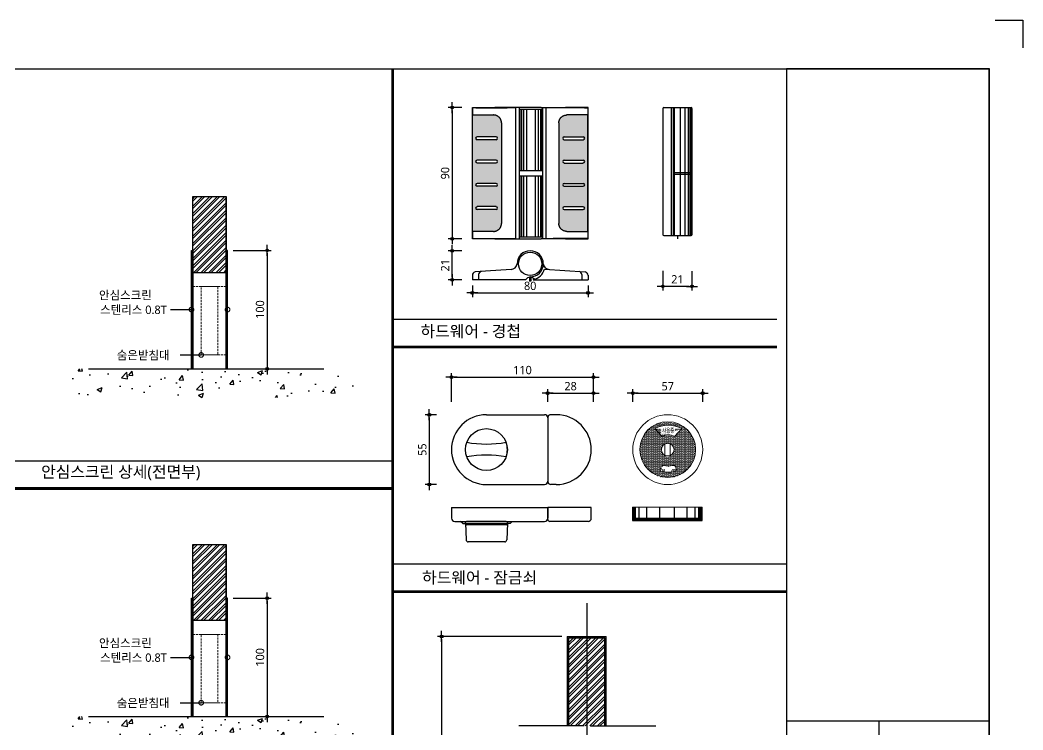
# Model space of a CAD drawing. Extents: x -255 to 8105, y -176 to 5714.
# Drawn here: x 4489 to 8105, y 3153 to 5714 of the extents above; entities that cross this region are included whole.
import ezdxf
from ezdxf.enums import TextEntityAlignment as Align

# ---------------------------------------------------------------- set-up
doc = ezdxf.new("R2010")
doc.units = 0
doc.header["$LTSCALE"] = 30
doc.linetypes.add('CEN', pattern=[62, 60, -1, 0, -1])
doc.linetypes.add('HIDDEN', pattern=[0.375, 0.25, -0.125])
doc.layers.get('0').update_dxf_attribs({"linetype": 'CONTINUOUS'})
doc.layers.get('DEFPOINTS').update_dxf_attribs({"linetype": 'CONTINUOUS'})
for name, color, linetype in [('02---제품선', 4, 'CONTINUOUS'), ('C', 2, 'CONTINUOUS'), ('curior-0Line', 252, 'CONTINUOUS'), ('DIM', 7, 'CONTINUOUS'), ('HAT', 8, 'CONTINUOUS'), ('HID', 9, 'HIDDEN'), ('TIT', 3, 'CONTINUOUS'), ('문자', 3, 'CONTINUOUS'), ('부자재', 4, 'CONTINUOUS'), ('잠금쇠(회전형)', 4, 'CONTINUOUS'), ('중심선', 1, 'CEN'), ('치수', 1, 'CONTINUOUS'), ('판넬', 2, 'CONTINUOUS'), ('해치', 8, 'CONTINUOUS')]:
    doc.layers.add(name, color=color, linetype=linetype)
doc.styles.add('HDW', font='gulim.ttc')
doc.styles.add('돋움', font='malgun.ttf')
doc.dimstyles.new('10', dxfattribs={"dimscale": 10, "dimtxt": 3, "dimasz": 1, "dimexe": 1.5, "dimexo": 2, "dimgap": 1, "dimtad": 1, "dimdec": 0, "dimlunit": 6, "dimtxsty": '돋움', "dimblk": 'DIMDOT', "dimcen": -1, "dimdle": 1.5, "dimclrt": 3, "dimazin": 3, "dimtfac": 1, "dimtdec": 0, "dimtix": 1, "dimtmove": 2, "dimatfit": 3, "dimldrblk": 'DIMDOT', "dimarcsym": 0})

# ---------------------------------------------------------------- blocks, each defined once
blk = doc.blocks.new('DIMDOT')
at = {"linetype": 'Continuous'}
blk.add_line((-2, 0), (2, 0), dxfattribs=at)
for radius in [0.5, 0.25]:
    blk.add_circle((0, 0), radius, dxfattribs=at)
blk = doc.blocks.new('*D569')
at = {"layer": 'DEFPOINTS', "color": 0}
for p in [(14190.8, 4664.3), (13678.8, 4555.7), (14190.8, 4555.7)]:
    blk.add_point(p, dxfattribs=at)
at = {"layer": 'DIM', "color": 0, "lineweight": -2, "ltscale": 10}
for p, q in [((13678.8, 4575.7), (13678.8, 4679.3)), ((14190.8, 4575.7), (14190.8, 4679.3)), ((13688.8, 4664.3), (14180.8, 4664.3))]:
    blk.add_line(p, q, dxfattribs=at)
at = {"layer": 'DIM', "color": 0, "lineweight": -2, "xscale": 10, "yscale": 10, "zscale": 10, "rotation": 180}
blk.add_blockref('DIMDOT', (13678.8, 4664.3), dxfattribs=at)
at = {"layer": 'DIM', "color": 0, "lineweight": -2, "xscale": 10, "yscale": 10, "zscale": 10}
blk.add_blockref('DIMDOT', (14190.8, 4664.3), dxfattribs=at)
at = {"layer": 'DIM', "color": 3, "insert": (13934.8, 4689.9), "char_height": 30, "attachment_point": 5, "style": '돋움'}
blk.add_mtext('110', dxfattribs=at)
blk = doc.blocks.new('*D570')
at = {"layer": 'DEFPOINTS', "color": 0}
for p in [(14190.8, 4606.3), (14025.8, 4555.7), (14190.8, 4555.7)]:
    blk.add_point(p, dxfattribs=at)
at = {"layer": 'DIM', "color": 0, "lineweight": -2, "ltscale": 10}
for p, q in [((14025.8, 4575.7), (14025.8, 4621.3)), ((14035.8, 4606.3), (14180.8, 4606.3)), ((14190.8, 4575.7), (14190.8, 4621.3))]:
    blk.add_line(p, q, dxfattribs=at)
at = {"layer": 'DIM', "color": 0, "lineweight": -2, "xscale": 10, "yscale": 10, "zscale": 10, "rotation": 180}
blk.add_blockref('DIMDOT', (14025.8, 4606.3), dxfattribs=at)
at = {"layer": 'DIM', "color": 0, "lineweight": -2, "xscale": 10, "yscale": 10, "zscale": 10}
blk.add_blockref('DIMDOT', (14190.8, 4606.3), dxfattribs=at)
at = {"layer": 'DIM', "color": 3, "insert": (14108.3, 4631.8), "char_height": 30, "attachment_point": 5, "style": '돋움'}
blk.add_mtext('28', dxfattribs=at)
blk = doc.blocks.new('*D571')
at = {"layer": 'DEFPOINTS', "color": 0}
for p in [(14584.5, 4606.3), (14332.5, 4555.7), (14584.5, 4555.7)]:
    blk.add_point(p, dxfattribs=at)
at = {"layer": 'DIM', "color": 0, "lineweight": -2, "ltscale": 10}
for p, q in [((14332.5, 4575.7), (14332.5, 4621.3)), ((14342.5, 4606.3), (14574.5, 4606.3)), ((14584.5, 4575.7), (14584.5, 4621.3))]:
    blk.add_line(p, q, dxfattribs=at)
at = {"layer": 'DIM', "color": 0, "lineweight": -2, "xscale": 10, "yscale": 10, "zscale": 10, "rotation": 180}
blk.add_blockref('DIMDOT', (14332.5, 4606.3), dxfattribs=at)
at = {"layer": 'DIM', "color": 0, "lineweight": -2, "xscale": 10, "yscale": 10, "zscale": 10}
blk.add_blockref('DIMDOT', (14584.5, 4606.3), dxfattribs=at)
at = {"layer": 'DIM', "color": 3, "insert": (14458.5, 4631.6), "char_height": 30, "attachment_point": 5, "style": '돋움'}
blk.add_mtext('57', dxfattribs=at)
blk = doc.blocks.new('*D572')
at = {"layer": 'DEFPOINTS', "color": 0}
for p in [(13736.5, 5637), (13681.4, 5163.9), (13736.5, 5163.9)]:
    blk.add_point(p, dxfattribs=at)
at = {"layer": 'DIM', "color": 0, "lineweight": -2, "ltscale": 10}
for p, q in [((13716.5, 5637), (13666.4, 5637)), ((13681.4, 5627), (13681.4, 5173.9)), ((13716.5, 5163.9), (13666.4, 5163.9))]:
    blk.add_line(p, q, dxfattribs=at)
at = {"layer": 'DIM', "color": 0, "lineweight": -2, "xscale": 10, "yscale": 10, "zscale": 10}
for p, rotation in [((13681.4, 5637), 90), ((13681.4, 5163.9), 270)]:
    blk.add_blockref('DIMDOT', p, dxfattribs=dict(at, rotation=rotation))
at = {"layer": 'DIM', "color": 3, "insert": (13655.9, 5400.5), "char_height": 30, "attachment_point": 5, "rotation": 90, "style": '돋움'}
blk.add_mtext('90', dxfattribs=at)
blk = doc.blocks.new('*D573')
at = {"layer": 'DEFPOINTS', "color": 0}
for p in [(13754.1, 5015.7), (14171.1, 5015.7), (14171.1, 4968.3)]:
    blk.add_point(p, dxfattribs=at)
at = {"layer": 'DIM', "color": 0, "lineweight": -2, "ltscale": 10}
for p, q in [((13754.1, 4995.7), (13754.1, 4953.3)), ((14171.1, 4995.7), (14171.1, 4953.3)), ((13764.1, 4968.3), (14161.1, 4968.3))]:
    blk.add_line(p, q, dxfattribs=at)
at = {"layer": 'DIM', "color": 0, "lineweight": -2, "xscale": 10, "yscale": 10, "zscale": 10, "rotation": 180}
blk.add_blockref('DIMDOT', (13754.1, 4968.3), dxfattribs=at)
at = {"layer": 'DIM', "color": 0, "lineweight": -2, "xscale": 10, "yscale": 10, "zscale": 10}
blk.add_blockref('DIMDOT', (14171.1, 4968.3), dxfattribs=at)
at = {"layer": 'DIM', "color": 3, "insert": (13962.6, 4993.8), "char_height": 30, "attachment_point": 5, "style": '돋움'}
blk.add_mtext('80', dxfattribs=at)
blk = doc.blocks.new('*D574')
at = {"layer": 'DEFPOINTS', "color": 0}
for p in [(13681.4, 5120.7), (13736.5, 5120.7), (13735.8, 5015.7)]:
    blk.add_point(p, dxfattribs=at)
at = {"layer": 'DIM', "color": 0, "lineweight": -2, "ltscale": 10}
for p, q in [((13716.5, 5120.7), (13666.4, 5120.7)), ((13681.4, 5025.7), (13681.4, 5110.7)), ((13715.8, 5015.7), (13666.4, 5015.7))]:
    blk.add_line(p, q, dxfattribs=at)
at = {"layer": 'DIM', "color": 0, "lineweight": -2, "xscale": 10, "yscale": 10, "zscale": 10}
for p, rotation in [((13681.4, 5120.7), 90), ((13681.4, 5015.7), 270)]:
    blk.add_blockref('DIMDOT', p, dxfattribs=dict(at, rotation=rotation))
at = {"layer": 'DIM', "color": 3, "insert": (13656.1, 5068.2), "char_height": 30, "attachment_point": 5, "rotation": 90, "style": '돋움'}
blk.add_mtext('21', dxfattribs=at)
blk = doc.blocks.new('*D575')
at = {"layer": 'DEFPOINTS', "color": 0}
for p in [(14440.9, 5067.9), (14545.9, 5067.1), (14440.9, 4992.2)]:
    blk.add_point(p, dxfattribs=at)
at = {"layer": 'DIM', "color": 0, "lineweight": -2, "ltscale": 10}
for p, q in [((14440.9, 5047.9), (14440.9, 4977.2)), ((14545.9, 5047.1), (14545.9, 4977.2)), ((14535.9, 4992.2), (14450.9, 4992.2))]:
    blk.add_line(p, q, dxfattribs=at)
at = {"layer": 'DIM', "color": 0, "lineweight": -2, "xscale": 10, "yscale": 10, "zscale": 10, "rotation": 180}
blk.add_blockref('DIMDOT', (14440.9, 4992.2), dxfattribs=at)
at = {"layer": 'DIM', "color": 0, "lineweight": -2, "xscale": 10, "yscale": 10, "zscale": 10}
blk.add_blockref('DIMDOT', (14545.9, 4992.2), dxfattribs=at)
at = {"layer": 'DIM', "color": 3, "insert": (14493.4, 5017.5), "char_height": 30, "attachment_point": 5, "style": '돋움'}
blk.add_mtext('21', dxfattribs=at)
blk = doc.blocks.new('*D576')
at = {"layer": 'DEFPOINTS', "color": 0}
for p in [(13644.5, 4529.1), (13598.8, 4277.1), (13644.5, 4277.1)]:
    blk.add_point(p, dxfattribs=at)
at = {"layer": 'DIM', "color": 0, "lineweight": -2, "ltscale": 10}
for p, q in [((13624.5, 4529.1), (13583.8, 4529.1)), ((13598.8, 4519.1), (13598.8, 4287.1)), ((13624.5, 4277.1), (13583.8, 4277.1))]:
    blk.add_line(p, q, dxfattribs=at)
at = {"layer": 'DIM', "color": 0, "lineweight": -2, "xscale": 10, "yscale": 10, "zscale": 10}
for p, rotation in [((13598.8, 4529.1), 90), ((13598.8, 4277.1), 270)]:
    blk.add_blockref('DIMDOT', p, dxfattribs=dict(at, rotation=rotation))
at = {"layer": 'DIM', "color": 3, "insert": (13573.6, 4403.1), "char_height": 30, "attachment_point": 5, "rotation": 90, "style": '돋움'}
blk.add_mtext('55', dxfattribs=at)
blk = doc.blocks.new('*D577')
at = {"layer": 'DEFPOINTS', "color": 0}
for p in [(14096.3, 3729.1), (13643.4, 1390.1), (14096.3, 1390.1)]:
    blk.add_point(p, dxfattribs=at)
at = {"layer": 'DIM', "color": 0, "lineweight": -2, "ltscale": 10}
for p, q in [((14076.3, 3729.1), (13628.4, 3729.1)), ((13643.4, 3719.1), (13643.4, 1400.1)), ((14076.3, 1390.1), (13628.4, 1390.1))]:
    blk.add_line(p, q, dxfattribs=at)
at = {"layer": 'DIM', "color": 0, "lineweight": -2, "xscale": 10, "yscale": 10, "zscale": 10}
for p, rotation in [((13643.4, 3729.1), 90), ((13643.4, 1390.1), 270)]:
    blk.add_blockref('DIMDOT', p, dxfattribs=dict(at, rotation=rotation))
at = {"layer": 'DIM', "color": 3, "insert": (13618.2, 2559.6), "char_height": 30, "attachment_point": 5, "rotation": 90, "style": '돋움'}
blk.add_mtext('VAR.', dxfattribs=at)
blk = doc.blocks.new('A$C13EB2441')
for p, q in [((0.84, 7.37), (0.84, 14.11)), ((0.84, 6.74), (0.84, 0))]:
    blk.add_line(p, q)
blk = doc.blocks.new('*D579')
at = {"layer": 'DEFPOINTS', "color": 0}
for p in [(12871.3, 3867.2), (12871.3, 3439.7), (13014.2, 3439.7)]:
    blk.add_point(p, dxfattribs=at)
at = {"layer": 'DIM', "color": 0, "lineweight": -2, "ltscale": 10}
for p, q in [((12891.3, 3867.2), (13029.2, 3867.2)), ((13014.2, 3857.2), (13014.2, 3449.7)), ((12891.3, 3439.7), (13029.2, 3439.7))]:
    blk.add_line(p, q, dxfattribs=at)
at = {"layer": 'DIM', "color": 0, "lineweight": -2, "xscale": 10, "yscale": 10, "zscale": 10}
for p, rotation in [((13014.2, 3867.2), 90), ((13014.2, 3439.7), 270)]:
    blk.add_blockref('DIMDOT', p, dxfattribs=dict(at, rotation=rotation))
at = {"layer": 'DIM', "color": 3, "insert": (12988.6, 3653.5), "char_height": 30, "attachment_point": 5, "rotation": 90, "style": '돋움'}
blk.add_mtext('100', dxfattribs=at)
blk = doc.blocks.new('_DOTSMALL')
at = {"color": 0, "linetype": 'ByBlock', "const_width": 0.5}
blk.add_lwpolyline([(-0.0625, 0, 1), (0.0625, 0, 1)], format="xyb", close=True, dxfattribs=at)
blk = doc.blocks.new('A$C63EC304E')
at = {"layer": '치수', "color": 1, "xscale": 2.5, "yscale": 2.5, "zscale": 2.5, "rotation": 234.3098741996962}
blk.add_blockref('_DOTSMALL', (0.31, 0.31), dxfattribs=at)
blk = doc.blocks.new('A$C2BC9653E')
at = {"layer": '치수', "xscale": 0.3333333333333333, "yscale": 0.3333333333333333, "zscale": 0.3333333333333333}
blk.add_blockref('A$C63EC304E', (0, 0), dxfattribs=at)
blk = doc.blocks.new('A$C7FC71301')
at = {"layer": '치수', "rotation": 180}
blk.add_blockref('A$C2BC9653E', (0.208, 0.208), dxfattribs=at)
blk = doc.blocks.new('A$C4A20372B')
at = {"layer": '치수'}
blk.add_blockref('A$C7FC71301', (0, 0), dxfattribs=at)
blk = doc.blocks.new('A$C566469F5')
at = {"layer": '치수'}
blk.add_blockref('A$C4A20372B', (0, 0), dxfattribs=at)
blk = doc.blocks.new('A$C7E317CD4')
at = {"layer": '해치', "xscale": 2, "yscale": 2, "zscale": 2}
blk.add_blockref('A$C566469F5', (0, 0), dxfattribs=at)
blk = doc.blocks.new('A$C601D7F27')
at = {"layer": '치수'}
blk.add_blockref('A$C7E317CD4', (0, 0), dxfattribs=at)
blk = doc.blocks.new('A$C38802C08')
at = {"layer": '치수'}
blk.add_blockref('A$C601D7F27', (0, 0), dxfattribs=at)
blk = doc.blocks.new('*D580')
at = {"layer": 'DEFPOINTS', "color": 0}
for p in [(12871.3, 5122.1), (12871.3, 4694.6), (13014.2, 4694.6)]:
    blk.add_point(p, dxfattribs=at)
at = {"layer": 'DIM', "color": 0, "lineweight": -2, "ltscale": 10}
for p, q in [((12891.3, 5122.1), (13029.2, 5122.1)), ((13014.2, 5112.1), (13014.2, 4704.6)), ((12891.3, 4694.6), (13029.2, 4694.6))]:
    blk.add_line(p, q, dxfattribs=at)
at = {"layer": 'DIM', "color": 0, "lineweight": -2, "xscale": 10, "yscale": 10, "zscale": 10}
for p, rotation in [((13014.2, 5122.1), 90), ((13014.2, 4694.6), 270)]:
    blk.add_blockref('DIMDOT', p, dxfattribs=dict(at, rotation=rotation))
at = {"layer": 'DIM', "color": 3, "insert": (12988.6, 4908.4), "char_height": 30, "attachment_point": 5, "rotation": 90, "style": '돋움'}
blk.add_mtext('100', dxfattribs=at)
blk = doc.blocks.new('UNI-07', base_point=(7634, 239))
h = blk.add_hatch()
h.set_pattern_fill('ANSI31', color=2, style=0)
h.set_pattern_definition([(45, (10851.8218, 3157.9053), (-2.245064, 2.245064), [])])
h.paths.add_polyline_path([(12871.3, 4906.3, -1), (12871.3, 4910.5), (12871.3, 5122.1), (12866.3, 5122.1), (12866.3, 4694.6), (12871.3, 4694.6)])
h.paths.add_polyline_path([(12741.3, 4906.3), (12741.3, 4694.6), (12746.3, 4694.6), (12746.3, 5122.1), (12741.3, 5122.1), (12741.3, 4910.5, -0.156999), (12742.5, 4910.1, -0.72861)])
h = blk.add_hatch()
h.set_pattern_fill('ANSI31', color=2, style=0)
h.set_pattern_definition([(45, (10851.8218, 1902.988), (-2.245064, 2.245064), [])])
h.paths.add_polyline_path([(12871.3, 3651.4, -1), (12871.3, 3655.5), (12871.3, 3867.2), (12866.3, 3867.2), (12866.3, 3439.7), (12871.3, 3439.7)])
h.paths.add_polyline_path([(12741.3, 3651.4), (12741.3, 3439.7), (12746.3, 3439.7), (12746.3, 3867.2), (12741.3, 3867.2), (12741.3, 3655.5, -0.156999), (12742.5, 3655.2, -0.72861)])
at = {"layer": 'HAT'}
h = blk.add_hatch(dxfattribs=at)
h.set_pattern_fill('ANSI32', color=256, scale=2, style=0)
h.set_pattern_definition([(45, (7664.973, 1317.916), (-13.470384, 13.470384), []), (45, (7673.953, 1317.916), (-13.470384, 13.470384), [])])
h.paths.add_polyline_path([(12866.3, 5315.9), (12746.3, 5315.9), (12746.3, 5041.3), (12866.3, 5041.3), (12866.3, 5122.1)])
h = blk.add_hatch(dxfattribs=at)
h.set_pattern_fill('ANSI32', color=256, scale=2, style=0)
h.set_pattern_definition([(45, (7664.973, 62.999), (-13.470384, 13.470384), []), (45, (7673.953, 62.999), (-13.470384, 13.470384), [])])
h.paths.add_polyline_path([(12866.3, 4061), (12746.3, 4061), (12746.3, 3786.3), (12866.3, 3786.3), (12866.3, 3867.2)])
h = blk.add_hatch(dxfattribs=at)
h.set_pattern_fill('ANSI32', color=256, scale=2, style=0)
h.set_pattern_definition([(45, (-686.345, -7000), (-13.470384, 13.470384), []), (45, (-677.364, -7000), (-13.470384, 13.470384), [])])
h.paths.add_polyline_path([(14166.3, 3724.1), (14166.3, 3406.1), (14231.3, 3406.1), (14231.3, 3724.1)])
h.paths.add_polyline_path([(14166.3, 3406.1), (14166.3, 3724.1), (14101.3, 3724.1), (14101.3, 3406.1)])
at = {"layer": '해치'}
h = blk.add_hatch(dxfattribs=at)
h.set_pattern_fill('DOTS', color=256, scale=2.628474)
h.set_pattern_definition([(0, (10792.3293, 5972.04), (2.086351, 4.172702), [0, -4.172702])])
edge = h.paths.add_edge_path()
edge.add_line((13754.5, 5190.4), (13754.6, 5190.4))
edge.add_spline(control_points=[(13754.6, 5190.4), (13754.8, 5190.4), (13766.4, 5190.4)], knot_values=[-0.724312, -0.724312, -0.724312, 0.724312, 0.724312, 0.724312], weights=[1, 0.748956, 1], degree=2, periodic=0)
edge.add_line((13766.4, 5190.4), (13830.3, 5190.4))
edge.add_spline(control_points=[(13830.3, 5190.4), (13859.2, 5190.4), (13859.2, 5219.4)], knot_values=[-1.570796, -1.570796, -1.570796, 0, 0, 0], weights=[1, 0.707107, 1], degree=2, periodic=0)
edge.add_line((13859.2, 5219.4), (13859.2, 5581.6))
edge.add_spline(control_points=[(13859.2, 5581.6), (13859.2, 5610.5), (13830.3, 5610.5)], knot_values=[0, 0, 0, 1.570796, 1.570796, 1.570796], weights=[1, 0.707107, 1], degree=2, periodic=0)
edge.add_line((13830.3, 5610.5), (13766.4, 5610.5))
edge.add_spline(control_points=[(13766.4, 5610.5), (13754.8, 5610.5), (13754.6, 5610.5)], knot_values=[-0.724312, -0.724312, -0.724312, 0.724312, 0.724312, 0.724312], weights=[1, 0.748956, 1], degree=2, periodic=0)
edge.add_line((13754.5, 5610.5), (13754.5, 5190.4))
h.paths.add_polyline_path([(13839.5, 5531.7, -0.414214), (13844.7, 5526.5, -0.414214), (13839.5, 5521.2), (13771.1, 5521.2, -0.414214), (13765.9, 5526.5, -0.414214), (13771.1, 5531.7)], flags=16)
h.paths.add_polyline_path([(13839.5, 5447.7, -0.414214), (13844.7, 5442.5, -0.414214), (13839.5, 5437.2), (13771.1, 5437.2, -0.414214), (13765.9, 5442.5, -0.414214), (13771.1, 5447.7)], flags=16)
h.paths.add_polyline_path([(13839.5, 5363.7, -0.414214), (13844.7, 5358.5, -0.414214), (13839.5, 5353.2), (13771.1, 5353.2, -0.414214), (13765.9, 5358.5, -0.414214), (13771.1, 5363.7)], flags=16)
h.paths.add_polyline_path([(13839.5, 5279.7, -0.414214), (13844.7, 5274.4, -0.414214), (13839.5, 5269.2), (13771.1, 5269.2, -0.414214), (13765.9, 5274.4, -0.414214), (13771.1, 5279.7)], flags=16)
h = blk.add_hatch(dxfattribs=at)
h.set_pattern_fill('DOTS', color=256, scale=2.628474)
h.set_pattern_definition([(0, (10317.712, 5972.04), (2.086351, 4.1727023), [0, -4.1727023])])
edge = h.paths.add_edge_path()
edge.add_spline(control_points=[(14066, 5581.6), (14066, 5610.5), (14094.9, 5610.5)], knot_values=[0, 0, 0, 1.570796, 1.570796, 1.570796], weights=[1, 0.707107, 1], degree=2, periodic=0)
edge.add_line((14094.9, 5610.5), (14158.8, 5610.5))
edge.add_spline(control_points=[(14158.8, 5610.5), (14170.4, 5610.5), (14170.6, 5610.5)], knot_values=[-0.724312, -0.724312, -0.724312, 0.724312, 0.724312, 0.724312], weights=[1, 0.748956, 1], degree=2, periodic=0)
edge.add_line((14170.7, 5610.5), (14170.7, 5190.4))
edge.add_line((14170.7, 5190.4), (14170.6, 5190.4))
edge.add_spline(control_points=[(14170.6, 5190.4), (14170.4, 5190.4), (14158.8, 5190.4)], knot_values=[-0.724312, -0.724312, -0.724312, 0.724312, 0.724312, 0.724312], weights=[1, 0.748956, 1], degree=2, periodic=0)
edge.add_line((14158.8, 5190.4), (14094.9, 5190.4))
edge.add_spline(control_points=[(14094.9, 5190.4), (14066, 5190.4), (14066, 5219.4)], knot_values=[-1.570796, -1.570796, -1.570796, 0, 0, 0], weights=[1, 0.707107, 1], degree=2, periodic=0)
edge.add_line((14066, 5219.4), (14066, 5581.6))
h.paths.add_polyline_path([(14085.7, 5531.7, 0.414214), (14080.5, 5526.5, 0.414214), (14085.7, 5521.2), (14154.1, 5521.2, 0.414214), (14159.3, 5526.5, 0.414214), (14154.1, 5531.7)], flags=16)
h.paths.add_polyline_path([(14085.7, 5447.7, 0.414214), (14080.5, 5442.5, 0.414214), (14085.7, 5437.2), (14154.1, 5437.2, 0.414214), (14159.3, 5442.5, 0.414214), (14154.1, 5447.7)], flags=16)
h.paths.add_polyline_path([(14085.7, 5363.7, 0.414214), (14080.5, 5358.5, 0.414214), (14085.7, 5353.2), (14154.1, 5353.2, 0.414214), (14159.3, 5358.5, 0.414214), (14154.1, 5363.7)], flags=16)
h.paths.add_polyline_path([(14085.7, 5279.7, 0.414214), (14080.5, 5274.4, 0.414214), (14085.7, 5269.2), (14154.1, 5269.2, 0.414214), (14159.3, 5274.4, 0.414214), (14154.1, 5279.7)], flags=16)
h = blk.add_hatch(dxfattribs=at)
h.set_pattern_fill('AR-CONC', color=256, style=0)
h.set_pattern_definition([(50, (10851.82, 3157.9), (182.185, -15.939), [19.05, -209.55]), (355, (10851.82, 3157.9), (-35.243, 191.057), [15.24, -167.64]), (100.451, (10867, 3156.58), (146.943, 175.117), [16.19, -178.09]), (46.184, (10851.82, 3208.7), (271.079, -42.042), [28.575, -314.325]), (96.636, (10874.4, 3205.2), (237.404, 247.426), [24.285, -267.135]), (351.184, (10851.82, 3208.7), (237.405, 247.425), [22.86, -251.46]), (21, (10877.22, 3196), (151.615, -102.2655), [19.05, -209.55]), (326, (10877.22, 3196), (61.802, 184.188), [15.24, -167.64]), (71.4514, (10889.86, 3187.48), (213.416, 81.923), [16.19, -178.09]), (37.5, (10851.82, 3157.905), (3.0886, 84.555), [0, -165.608, 0, -170.18, 0, -168.275]), (7.5, (10851.82, 3157.905), (66.8197, 100.1806), [0, -97.028, 0, -161.798, 0, -64.135]), (327.5, (10795.18, 3157.905), (135.5906, -5.7287), [0, -63.5, 0, -198.12, 0, -262.89]), (317.5, (10769.78, 3157.9), (148.129, 25.4265), [0, -82.55, 0, -131.572, 0, -186.69])])
h.paths.add_polyline_path([(13331.4, 4591.7), (13331.4, 4694.6), (12281.2, 4694.6), (12281.2, 4591.7)])
h = blk.add_hatch(dxfattribs=at)
h.set_pattern_fill('DOTS', color=256, scale=2.628474)
h.set_pattern_definition([(0, (8764.524, 945.7626), (2.086351, 4.1727023), [0, -4.1727023])])
edge = h.paths.add_edge_path(flags=16)
edge.add_arc((14458.5, 4403.1), 22.9, 0, 360)
edge = h.paths.add_edge_path(flags=16)
edge.add_arc((14460.3, 4407.5), 48.7, 61.8696, 118.1304)
edge.add_line((14411.6, 4478.8), (14437.4, 4450.4))
edge.add_arc((14460.3, 4390.7), 100.7, 61.0478, 118.9522)
edge.add_line((14509.1, 4478.8), (14483.3, 4450.4))
edge = h.paths.add_edge_path(flags=16)
edge.add_line((14486, 4341.7), (14488.8, 4333.5))
edge.add_arc((14482.2, 4331.2), 7, 284.5315, 379.1429)
edge.add_arc((14460.3, 4415.5), 94.1, 255.4685, 284.5315)
edge.add_arc((14438.5, 4331.2), 7, 160.8571, 255.4685)
edge.add_line((14434.7, 4341.7), (14431.9, 4333.5))
edge.add_arc((14441.3, 4339.4), 7, 72.2332, 160.8571)
edge.add_arc((14460.3, 4398.7), 55.3, 252.2332, 287.7668)
edge.add_arc((14479.4, 4339.4), 7, 19.1429, 107.7668)
h.paths.add_polyline_path([(14434, 4457.4), (14434, 4486.6), (14486.3, 4486.6), (14486.3, 4457.4)], flags=8)
h.paths.add_polyline_path([(14559.2, 4403.1, 1), (14357.9, 4403.1, 1)])
h = blk.add_hatch(dxfattribs=at)
h.set_pattern_fill('AR-CONC', color=256, style=0)
h.set_pattern_definition([(50, (10851.82, 1902.99), (182.185, -15.939), [19.05, -209.55]), (355, (10851.82, 1902.99), (-35.243, 191.057), [15.24, -167.64]), (100.451, (10867, 1901.66), (146.943, 175.117), [16.19, -178.09]), (46.184, (10851.82, 1953.79), (271.079, -42.042), [28.575, -314.325]), (96.636, (10874.4, 1950.28), (237.404, 247.426), [24.285, -267.135]), (351.184, (10851.82, 1953.8), (237.405, 247.425), [22.86, -251.46]), (21, (10877.22, 1941.09), (151.615, -102.2655), [19.05, -209.55]), (326, (10877.22, 1941.09), (61.802, 184.188), [15.24, -167.64]), (71.4514, (10889.86, 1932.57), (213.416, 81.923), [16.19, -178.09]), (37.5, (10851.82, 1902.99), (3.0886, 84.555), [0, -165.608, 0, -170.18, 0, -168.275]), (7.5, (10851.82, 1902.99), (66.8197, 100.1806), [0, -97.028, 0, -161.798, 0, -64.135]), (327.5, (10795.18, 1902.99), (135.5906, -5.7287), [0, -63.5, 0, -198.12, 0, -262.89]), (317.5, (10769.78, 1902.99), (148.129, 25.4265), [0, -82.55, 0, -131.572, 0, -186.69])])
h.paths.add_polyline_path([(13331.4, 3336.7), (13331.4, 3439.7), (12281.2, 3439.7), (12281.2, 3336.7)])
at = {"color": 2}
for p, q in [((15639.3, 5953), (15739.3, 5953)), ((15639.3, 5953), (15739.3, 5953)), ((15639.3, 5953), (15739.3, 5953)), ((15739.3, 5953), (15739.3, 5853)), ((15739.3, 5953), (15739.3, 5853)), ((15739.3, 5953), (15739.3, 5853)), ((15739.3, 5953), (15739.3, 5853)), ((15739.3, 5953), (15739.3, 5953)), ((15739.3, 5953), (15739.3, 5853)), ((15739.3, 5953), (15739.3, 5953)), ((15739.3, 5953), (15739.3, 5853)), ((15739.3, 5953), (15739.3, 5853)), ((14493.4, 5175.5), (14493.4, 5163.9)), ((12370.6, 4694.6), (13218.2, 4694.6)), ((12370.6, 3439.7), (13218.2, 3439.7))]:
    blk.add_line(p, q, dxfattribs=at)
at = {"color": 8}
for p, q in [((13467.1, 4873.5), (14852.4, 4873.5)), ((10119.3, 4362.9), (13467.1, 4362.9)), ((13467.1, 3990.8), (14886.8, 3990.8))]:
    blk.add_line(p, q, dxfattribs=at)
at = {"color": 2}
for points in [[(7634.4, 5777.2), (14886.8, 5777.2), (14886.8, 238.8), (7634.4, 238.8)], [(7634.4, 5777.2), (14886.8, 5777.2), (14886.8, 238.8), (7634.4, 238.8)], [(7634.4, 5777.2), (15616.4, 5777.2), (15616.4, 238.8), (7634.4, 238.8)], [(12741.3, 5122.1), (12746.3, 5122.1), (12746.3, 4694.6), (12741.3, 4694.6)], [(12871.3, 5122.1), (12866.3, 5122.1), (12866.3, 4694.6), (12871.3, 4694.6)], [(12741.3, 3867.2), (12746.3, 3867.2), (12746.3, 3439.7), (12741.3, 3439.7)], [(12871.3, 3867.2), (12866.3, 3867.2), (12866.3, 3439.7), (12871.3, 3439.7)]]:
    blk.add_lwpolyline(points, close=True, dxfattribs=at)
at = {"color": 8, "const_width": 10}
for points in [[(13467.1, 238.8), (13467.1, 5777.2)], [(13467.1, 4773.5), (14852.4, 4773.5)], [(10119.3, 4262.9), (13467.1, 4262.9)], [(13467.1, 3890.8), (14886.8, 3890.8)]]:
    blk.add_lwpolyline(points, dxfattribs=at)
at = {"layer": '02---제품선'}
for p, q in [((13804.8, 4529.1), (14014.2, 4529.1)), ((14056.8, 4529.1), (14037.4, 4529.1)), ((14025.8, 4517.5), (14025.8, 4288.7)), ((14025.8, 4517.5), (14025.8, 4288.7)), ((13804.8, 4277.1), (14014.2, 4277.1)), ((14056.8, 4277.1), (14037.4, 4277.1)), ((13678.8, 4194.1), (14025.8, 4194.1)), ((13678.8, 4194.1), (13678.8, 4155.4)), ((14025.8, 4194.1), (14025.8, 4155.4)), ((14182.8, 4194.1), (14025.8, 4194.1)), ((14025.8, 4151.5), (14025.8, 4194.1)), ((14182.8, 4155.4), (14182.8, 4194.1)), ((13690.5, 4143.7), (13711.8, 4143.7)), ((13711.8, 4143.7), (13897.9, 4143.7)), ((13719.5, 4136), (13711.8, 4143.7)), ((13719.5, 4136), (13727.3, 4136)), ((13727.3, 4136), (13882.4, 4136)), ((13729.2, 4136), (13729.2, 4139.8)), ((13729.2, 4137.9), (13731.3, 4077.5)), ((13876.5, 4143.7), (13733.1, 4143.7)), ((13876.5, 4132.1), (13733.1, 4132.1)), ((13880.5, 4137.9), (13878.4, 4077.5)), ((13880.4, 4136), (13880.4, 4139.8)), ((13890.1, 4136), (13882.4, 4136)), ((13890.1, 4136), (13897.9, 4143.7)), ((13897.9, 4143.7), (14014.2, 4143.7)), ((14171.2, 4143.7), (14033.6, 4143.7)), ((13870.6, 4070.1), (13739, 4070.1))]:
    blk.add_line(p, q, dxfattribs=at)
blk.add_circle((13804.8, 4403.1), 75.6, dxfattribs=at)
blk.add_circle((13804.8, 4403.1), 75.6, dxfattribs=at)
for centre, radius, start, end in [((13804.8, 4403.1), 126, 90, 180), ((14014.2, 4517.5), 11.6, 0, 90), ((14037.4, 4517.5), 11.6, 90, 180), ((14056.8, 4403.1), 126, 0, 90), ((13804.8, 4839.9), 416.6, 260.2031, 279.7969), ((13804.8, 4403.1), 75.6, 340.7512, 19.2488), ((13804.8, 4403.1), 126, 180, 270), ((13804.8, 3966.3), 416.6, 80.2031, 99.7969), ((14056.8, 4403.1), 126, 270, 0), ((14014.2, 4288.7), 11.6, 270, 0), ((14037.4, 4288.7), 11.6, 180, 270), ((13690.5, 4155.4), 11.6, 180, 270), ((13733.1, 4139.8), 3.88, 90, 180), ((13733.1, 4136), 3.88, 180, 270), ((13876.5, 4139.8), 3.88, 0, 90), ((13876.5, 4136), 3.88, 270, 0), ((14014.2, 4155.4), 11.6, 270, 0), ((14033.6, 4151.5), 7.75, 180, 270), ((14171.2, 4155.4), 11.6, 270, 0), ((13739, 4077.8), 7.75, 182, 270), ((13870.6, 4077.8), 7.75, 270, 358)]:
    blk.add_arc(centre, radius, start, end, dxfattribs=at)
at = {"layer": 'C'}
for p, q in [((14101.3, 3724.1), (14101.3, 3406.1)), ((14101.3, 3724.1), (14231.3, 3724.1)), ((14231.3, 3406.1), (14231.3, 3724.1))]:
    blk.add_line(p, q, dxfattribs=at)
at = {"layer": 'curior-0Line'}
for p, q in [((14886.8, 5777.2), (14886.8, 239.6)), ((14887.1, 3424.7), (15619.2, 3424.7)), ((15219.4, 3424.7), (15219.4, 2871))]:
    blk.add_line(p, q, dxfattribs=at)
blk.add_lwpolyline([(15619.2, 5777.2), (14886.8, 5777.2), (14886.8, 238.8), (15619.2, 238.8)], close=True, dxfattribs=at)
at = {"layer": 'HID', "lineweight": 15}
for points in [[(12746.3, 5041.3), (12866.3, 5041.3), (12866.3, 4991.3), (12746.3, 4991.3)], [(12776.3, 4991.3), (12836.3, 4991.3), (12836.3, 4744.6), (12776.3, 4744.6)], [(12746.3, 4744.6), (12866.3, 4744.6), (12866.3, 4694.6), (12746.3, 4694.6)], [(12746.3, 3786.3), (12866.3, 3786.3), (12866.3, 3736.3), (12746.3, 3736.3)], [(12776.3, 3736.3), (12836.3, 3736.3), (12836.3, 3489.7), (12776.3, 3489.7)], [(12746.3, 3489.7), (12866.3, 3489.7), (12866.3, 3439.7), (12746.3, 3439.7)]]:
    blk.add_lwpolyline(points, close=True, dxfattribs=at)
at = {"layer": '부자재'}
for p, q in [((13754.1, 5637), (13835.4, 5637)), ((13754.1, 5163.9), (13754.1, 5637)), ((13754.1, 5637), (13754.6, 5636.5)), ((13754.5, 5190.4), (13754.5, 5610.5)), ((13754.5, 5610.5), (13754.6, 5610.5)), ((13754.6, 5636.5), (13754.6, 5610.5)), ((13766.4, 5636.2), (13880, 5636)), ((13766.4, 5610.5), (13830.3, 5610.5)), ((13835.6, 5636.9), (13835.4, 5637)), ((13923.2, 5636.9), (13835.6, 5636.9)), ((13910.6, 5165.1), (13910.6, 5635.8)), ((13923.2, 5636.9), (13923.2, 5164)), ((13923.2, 5636.9), (13923.2, 5636.9)), ((14002, 5636.9), (14089.6, 5636.9)), ((14007.3, 5636.9), (14007.3, 5164)), ((14019.9, 5165.1), (14019.9, 5635.8)), ((14158.8, 5636.2), (14045.2, 5636)), ((14089.6, 5636.9), (14089.8, 5637)), ((14171.1, 5637), (14089.8, 5637)), ((14158.8, 5610.5), (14094.9, 5610.5)), ((14171.1, 5637), (14170.6, 5636.5)), ((14170.6, 5636.5), (14170.6, 5610.5)), ((14170.7, 5610.5), (14170.6, 5610.5)), ((14170.7, 5190.4), (14170.7, 5610.5)), ((14171.1, 5163.9), (14171.1, 5637)), ((14440.9, 5634), (14440.9, 5178.5)), ((14443.9, 5637), (14542.9, 5637)), ((14470.9, 5637), (14470.9, 5175.5)), ((14478.5, 5637), (14478.5, 5175.5)), ((14545.9, 5634), (14545.9, 5403.4)), ((13859.2, 5581.6), (13859.2, 5219.4)), ((14066, 5581.6), (14066, 5219.4)), ((13923.4, 5404), (13923.4, 5396.7)), ((14478.5, 5403.4), (14545.9, 5403.4)), ((14478.5, 5397.4), (14545.9, 5397.4)), ((14545, 5403.4), (14545, 5397.4)), ((14545.9, 5397.4), (14545.9, 5178.5)), ((13754.6, 5190.4), (13754.5, 5190.4)), ((13754.6, 5190.4), (13754.6, 5164.5)), ((13830.3, 5190.4), (13766.4, 5190.4)), ((14094.9, 5190.4), (14158.8, 5190.4)), ((14170.6, 5190.4), (14170.7, 5190.4)), ((14170.6, 5190.4), (14170.6, 5164.5)), ((14443.9, 5175.5), (14542.9, 5175.5)), ((13754.6, 5164.5), (13754.1, 5163.9)), ((13835.4, 5163.9), (13754.1, 5163.9)), ((13766.4, 5164.7), (13880, 5164.9)), ((13835.6, 5164), (13835.4, 5163.9)), ((13835.6, 5164), (13923.2, 5164)), ((14089.6, 5164), (14002, 5164)), ((14158.8, 5164.7), (14045.2, 5164.9)), ((14089.6, 5164), (14089.8, 5163.9)), ((14089.8, 5163.9), (14171.1, 5163.9)), ((14170.6, 5164.5), (14171.1, 5163.9)), ((13754.1, 5032.3), (13754.1, 5015.7)), ((13893.5, 5053.2), (13763.8, 5044.2)), ((13776.6, 5035.3), (13776.6, 5015.7)), ((14014.2, 5054.7), (14161.1, 5044.2)), ((14148.6, 5035.3), (14148.6, 5015.7)), ((14171.1, 5032.3), (14171.1, 5015.7)), ((13945.8, 5015.7), (13754.1, 5015.7)), ((13960.3, 5025.6), (13960.3, 5011.2)), ((13964.8, 5011.2), (13960.3, 5011.2)), ((13964.8, 5025.6), (13964.8, 5011.2)), ((13973.3, 5016.5), (13973.3, 5015.7)), ((13973.3, 5015.7), (14171.1, 5015.7))]:
    blk.add_line(p, q, dxfattribs=at)
blk.add_circle((13962.6, 5073.4), 42.1, dxfattribs=at)
for centre, radius, start, end in [((14443.9, 5634), 3, 90, 180), ((14542.9, 5634), 3, 0, 90), ((14443.9, 5178.5), 3, 180, 270), ((14542.9, 5178.5), 3, 270, 0), ((13962.6, 5073.4), 47.2, 270, 180), ((13892.3, 5076.5), 23.3, 272.9231, 352.4724), ((14032.9, 5076.5), 23.3, 187.5276, 267.0769), ((13766.6, 5031.9), 12.6, 101.7765, 181.6712), ((13791.9, 5031.1), 15.9, 113.4077, 164.5497), ((13964.2, 5067.2), 51.5, 280.084, 345.9792), ((14133.3, 5031.1), 15.9, 15.4503, 67.3004), ((14158.5, 5031.9), 12.6, 358.3288, 78.2235), ((13969, 4997.3), 29.6, 102.5267, 141.5475), ((13956.2, 4997.3), 29.6, 43.1003, 77.4733)]:
    blk.add_arc(centre, radius, start, end, dxfattribs=at)
for points, weights in [([(13766.4, 5636.2), (13754.8, 5636.3), (13754.6, 5636.5)], [1, 0.748955720789, 1]), ([(13754.6, 5610.5), (13754.8, 5610.5), (13766.4, 5610.5)], [1, 0.748955720789, 1]), ([(13859.2, 5581.6), (13859.2, 5610.5), (13830.3, 5610.5)], [1, 0.707106781187, 1]), ([(13910.6, 5635.8), (13897, 5636), (13880, 5636)], [1, 0.964784765128, 1]), ([(13923.2, 5636.9), (13923.2, 5636.9), (13923.2, 5636.9)], [1, 0.999924701899, 1]), ([(14066, 5581.6), (14066, 5610.5), (14094.9, 5610.5)], [1, 0.707106781187, 1]), ([(14158.8, 5636.2), (14170.4, 5636.3), (14170.6, 5636.5)], [1, 0.748955720789, 1]), ([(14170.6, 5610.5), (14170.4, 5610.5), (14158.8, 5610.5)], [1, 0.748955720789, 1]), ([(13923.2, 5396.7), (13923.2, 5396.7), (13923.2, 5396.7)], [1, 0.999862102782, 1]), ([(13830.3, 5190.4), (13859.2, 5190.4), (13859.2, 5219.4)], [1, 0.707106781187, 1]), ([(14094.9, 5190.4), (14066, 5190.4), (14066, 5219.4)], [1, 0.707106781187, 1]), ([(13766.4, 5190.4), (13754.8, 5190.4), (13754.6, 5190.4)], [1, 0.748955720789, 1]), ([(14158.8, 5190.4), (14170.4, 5190.4), (14170.6, 5190.4)], [1, 0.748955720789, 1]), ([(13754.6, 5164.5), (13754.8, 5164.7), (13766.4, 5164.7)], [1, 0.748955720789, 1]), ([(13880, 5164.9), (13897, 5164.9), (13910.6, 5165.1)], [1, 0.964784765128, 1]), ([(13923.2, 5163.8), (13923.2, 5163.8), (13923.2, 5163.8)], [1, 0.999734260157, 1]), ([(14170.6, 5164.5), (14170.4, 5164.7), (14158.8, 5164.7)], [1, 0.748955720789, 1])]:
    blk.add_rational_spline(points, weights, degree=2, dxfattribs=at)
for points, weights, knots in [([(14002, 5636.9), (14002, 5636.9), (13962.6, 5636.9), (13923.2, 5636.9), (13923.2, 5636.9)], [1, 0.707106781186, 1, 0.707106781186, 1], [-1.570796, -1.570796, -1.570796, 0, 0, 1.570796, 1.570796, 1.570796]), ([(13923.2, 5631.7), (13935.8, 5631.7), (13962.6, 5631.7), (14007.3, 5631.7), (14007.3, 5631.7)], [0.872453400774, 0.800943102543, 1, 0.707106781186, 1], [-1.067549, -1.067549, -1.067549, 0, 0, 1.570796, 1.570796, 1.570796]), ([(14007.3, 5409.3), (14007.3, 5409.3), (13967.2, 5409.3), (13937.3, 5409.3), (13923.2, 5409.3)], [1, 0.742797744768, 1, 0.794611058848, 0.917248923756], [-1.467114, -1.467114, -1.467114, 0, 0, 1.171564, 1.171564, 1.171564]), ([(13923.2, 5391.4), (13934.3, 5391.4), (13958, 5391.4), (13998, 5391.4), (14006.3, 5391.4)], [0.884455168565, 0.830422605945, 1, 0.742797744768, 1], [-0.967291, -0.967291, -0.967291, 0, 0, 1.467114, 1.467114, 1.467114]), ([(13923.2, 5163.8), (13923.2, 5163.8), (13962.6, 5163.8), (14002, 5163.8), (14002, 5163.8)], [1, 0.707106781186, 1, 0.707106781186, 1], [-1.570796, -1.570796, -1.570796, 0, 0, 1.570796, 1.570796, 1.570796]), ([(14007.3, 5169.1), (14007.3, 5169.1), (13962.6, 5169.1), (13935.8, 5169.1), (13923.2, 5169.1)], [1, 0.707106781186, 1, 0.800943102543, 0.872453400774], [-1.570796, -1.570796, -1.570796, 0, 0, 1.067549, 1.067549, 1.067549])]:
    blk.add_rational_spline(points, weights, degree=2, knots=knots, dxfattribs=at)
blk.add_open_spline([(13923.4, 5404), (13923.4, 5404), (13923.4, 5404), (13923.3, 5404), (13923.2, 5404), (13923.2, 5404)], degree=3, knots=[-0.00189331, -0.00189331, -0.00189331, -0.00189331, 0, 0, 0.05421316, 0.05421316, 0.05421316, 0.05421316], dxfattribs=at)
at = {"layer": '잠금쇠(회전형)', "linetype": 'Continuous', "lineweight": 15}
for p, q in [((14411.6, 4478.8), (14437.4, 4450.4)), ((14509.1, 4478.8), (14483.3, 4450.4)), ((14448.6, 4423.9), (14448.6, 4382.6)), ((14467.6, 4423.4), (14467.6, 4382.2)), ((14434.7, 4341.7), (14431.9, 4333.5)), ((14486, 4341.7), (14488.8, 4333.5)), ((14331.8, 4195.6), (14582.1, 4195.6)), ((14331.8, 4195.6), (14331.8, 4155.4)), ((14332.5, 4195.6), (14332.5, 4155.4)), ((14582.1, 4195.6), (14582.1, 4155.4)), ((14331, 4155.4), (14583, 4155.4)), ((14331, 4147.6), (14331, 4155.4)), ((14331, 4147.9), (14583, 4147.9)), ((14583, 4147.6), (14583, 4155.4))]:
    blk.add_line(p, q, dxfattribs=at)
for radius in [126, 100.6, 22.9]:
    blk.add_circle((14458.5, 4403.1), radius, dxfattribs=at)
for centre, radius, start, end in [((14460.3, 4390.7), 100.7, 61.0478, 118.9522), ((14460.3, 4407.5), 48.7, 61.8696, 118.1304), ((14441.3, 4339.4), 7, 72.2332, 160.8571), ((14460.3, 4398.7), 55.3, 252.2332, 287.7668), ((14479.4, 4339.4), 7, 19.1429, 107.7668), ((14438.5, 4331.2), 7, 160.8571, 255.4685), ((14460.3, 4415.5), 94.1, 255.4685, 284.5315), ((14482.2, 4331.2), 7, 284.5315, 19.1429)]:
    blk.add_arc(centre, radius, start, end, dxfattribs=at)
at = {"layer": '중심선'}
blk.add_line((14166.3, 3848.7), (14166.3, 612.5), dxfattribs=at)
at = {"layer": '치수'}
for p, q in [((12665.3, 4908.4), (12741.3, 4908.4)), ((12700.3, 4744.6), (12776.3, 4744.6)), ((12665.3, 3653.5), (12741.3, 3653.5)), ((12700.3, 3489.7), (12776.3, 3489.7))]:
    blk.add_line(p, q, dxfattribs=at)
at = {"layer": '판넬', "color": 1}
for p, q in [((12746.3, 4694.6), (12746.3, 5315.9)), ((12866.3, 4694.6), (12866.3, 5315.9)), ((12746.3, 3439.7), (12746.3, 4061)), ((12866.3, 3439.7), (12866.3, 4061)), ((14096.3, 3729.1), (14096.3, 3406.1)), ((14096.3, 3729.1), (14236.3, 3729.1)), ((14236.3, 3406.1), (14236.3, 3729.1))]:
    blk.add_line(p, q, dxfattribs=at)
for points in [[(12746.3, 5315.9), (12866.3, 5315.9), (12866.3, 5041.3), (12746.3, 5041.3)], [(12746.3, 4061), (12866.3, 4061), (12866.3, 3786.3), (12746.3, 3786.3)]]:
    blk.add_lwpolyline(points, close=True, dxfattribs=at)
at = {"layer": '해치'}
for p, q in [((13925.8, 5631.7), (13925.8, 5409.3)), ((13931.1, 5631.7), (13931.1, 5409.3)), ((13938.9, 5631.7), (13938.9, 5409.3)), ((13949.5, 5631.7), (13949.5, 5409.3)), ((13981, 5631.7), (13981, 5409.3)), ((13991.5, 5631.7), (13991.5, 5409.3)), ((13999.4, 5631.7), (13999.4, 5409.3)), ((14004.7, 5631.7), (14004.7, 5409.3)), ((14483.1, 5175.5), (14483.1, 5637)), ((14504, 5175.5), (14504, 5637)), ((14521.1, 5175.5), (14521.1, 5637)), ((14533.6, 5175.5), (14533.6, 5637)), ((14539.3, 5175.5), (14539.3, 5637)), ((14542.1, 5175.5), (14542.1, 5637)), ((14544, 5175.5), (14544, 5637)), ((14545.2, 5175.5), (14545.2, 5637)), ((14545.6, 5403.4), (14545.6, 5637)), ((14545.8, 5403.4), (14545.8, 5637)), ((13839.5, 5531.7), (13771.1, 5531.7)), ((13839.5, 5521.2), (13771.1, 5521.2)), ((14085.7, 5531.7), (14154.1, 5531.7)), ((14085.7, 5521.2), (14154.1, 5521.2)), ((13839.5, 5447.7), (13771.1, 5447.7)), ((13839.5, 5437.2), (13771.1, 5437.2)), ((14085.7, 5447.7), (14154.1, 5447.7)), ((14085.7, 5437.2), (14154.1, 5437.2)), ((13925.8, 5391.4), (13925.8, 5169.1)), ((13931.1, 5391.4), (13931.1, 5169.1)), ((13938.9, 5391.4), (13938.9, 5169.1)), ((13949.5, 5391.4), (13949.5, 5169.1)), ((13981, 5391.4), (13981, 5169.1)), ((13991.5, 5391.4), (13991.5, 5169.1)), ((13999.4, 5391.4), (13999.4, 5169.1)), ((14004.7, 5391.4), (14004.7, 5169.1)), ((14545.6, 5175.5), (14545.6, 5397.4)), ((14545.8, 5175.5), (14545.8, 5397.4)), ((13839.5, 5363.7), (13771.1, 5363.7)), ((13839.5, 5353.2), (13771.1, 5353.2)), ((14085.7, 5363.7), (14154.1, 5363.7)), ((14085.7, 5353.2), (14154.1, 5353.2)), ((13839.5, 5279.7), (13771.1, 5279.7)), ((14085.7, 5279.7), (14154.1, 5279.7)), ((13839.5, 5269.2), (13771.1, 5269.2)), ((14085.7, 5269.2), (14154.1, 5269.2)), ((14334.1, 4195.6), (14334.1, 4155.4)), ((14336.6, 4195.6), (14336.6, 4155.4)), ((14340.9, 4195.6), (14340.9, 4155.4)), ((14354.5, 4195.6), (14354.5, 4155.4)), ((14382.2, 4195.6), (14382.2, 4155.4)), ((14428.5, 4195.6), (14428.5, 4155.4)), ((14481.6, 4195.6), (14481.6, 4155.4)), ((14527.9, 4195.6), (14527.9, 4155.4)), ((14555.7, 4195.6), (14555.7, 4155.4)), ((14569.2, 4195.6), (14569.2, 4155.4)), ((14573, 4195.6), (14573, 4155.4)), ((14577.4, 4195.6), (14577.4, 4155.4)), ((14579.8, 4195.6), (14579.8, 4155.4)), ((14581.4, 4195.6), (14581.4, 4155.4)), ((14331, 4152.8), (14583, 4152.8)), ((14331, 4151.5), (14583, 4151.5)), ((14331, 4150.2), (14583, 4150.2)), ((14331, 4149.4), (14583, 4149.4)), ((14331, 4148.7), (14583, 4148.7)), ((14331, 4147.6), (14583, 4147.6))]:
    blk.add_line(p, q, dxfattribs=at)
for centre, start, end in [((13771.1, 5526.5), 90, 180), ((13771.1, 5526.5), 180, 270), ((13839.5, 5526.5), 0, 90), ((13839.5, 5526.5), 270, 0), ((14085.7, 5526.5), 90, 180), ((14085.7, 5526.5), 180, 270), ((14154.1, 5526.5), 0, 90), ((14154.1, 5526.5), 270, 0), ((13771.1, 5442.5), 90, 180), ((13771.1, 5442.5), 180, 270), ((13839.5, 5442.5), 0, 90), ((13839.5, 5442.5), 270, 0), ((14085.7, 5442.5), 90, 180), ((14085.7, 5442.5), 180, 270), ((14154.1, 5442.5), 0, 90), ((14154.1, 5442.5), 270, 0), ((13771.1, 5358.5), 90, 180), ((13771.1, 5358.5), 180, 270), ((13839.5, 5358.5), 0, 90), ((13839.5, 5358.5), 270, 0), ((14085.7, 5358.5), 90, 180), ((14085.7, 5358.5), 180, 270), ((14154.1, 5358.5), 0, 90), ((14154.1, 5358.5), 270, 0), ((13771.1, 5274.4), 90, 180), ((13839.5, 5274.4), 0, 90), ((14085.7, 5274.4), 90, 180), ((14154.1, 5274.4), 0, 90), ((13771.1, 5274.4), 180, 270), ((13839.5, 5274.4), 270, 0), ((14085.7, 5274.4), 180, 270), ((14154.1, 5274.4), 270, 0)]:
    blk.add_arc(centre, 5.26, start, end, dxfattribs=at)
at = {"xscale": 35, "yscale": 35, "zscale": 35, "rotation": 270}
blk.add_blockref('A$C13EB2441', (13921.8, 3435.4), dxfattribs=at)
at = {"layer": '해치', "xscale": 20, "yscale": 20, "zscale": 20}
for p in [(12737.1, 4904.2), (12867.1, 4904.2), (12772.1, 4740.5), (12737.1, 3649.3), (12867.1, 3649.3), (12772.1, 3485.6)]:
    blk.add_blockref('A$C38802C08', p, dxfattribs=at)
at = {"layer": 'TIT', "style": '돋움'}
for s, p in [('하드웨어 - 경첩', (13929.5, 4809.2)), ('안심스크린 상세(전면부)', (12773.3, 4302)), ('하드웨어 - 잠금쇠', (13987.9, 3920.3))]:
    blk.add_text(s, height=42, dxfattribs=at).set_placement(p, align=Align.RIGHT)
at = {"layer": '문자', "style": '돋움'}
for s, p in [('안심스크린', (12503, 4961.1)), ('스텐리스 0.8T', (12532.2, 4908.3)), ('숨은받침대', (12567.2, 4744.5)), ('안심스크린', (12503, 3706.1)), ('스텐리스 0.8T', (12532.2, 3653.3)), ('숨은받침대', (12567.2, 3489.6))]:
    blk.add_text(s, height=30.34, dxfattribs=at).set_placement(p, align=Align.MIDDLE)
at = {"layer": '잠금쇠(회전형)', "linetype": 'Continuous', "lineweight": 15, "style": 'HDW', "width": 0.659278}
blk.add_text('사용중', height=16.4, dxfattribs=at).set_placement((14437.9, 4464), (14482.2, 4464), align=Align.FIT)
at = {"layer": 'DIM', "ltscale": 10}
for base, p1, p2, angle, text, picture, middle in [((13681.4, 5163.9), (13736.5, 5637), (13736.5, 5163.9), 90, '90', '*D572', (13655.9, 5400.5)), ((13681.4, 5120.7), (13735.8, 5015.7), (13736.5, 5120.7), 90, '21', '*D574', (13656.1, 5068.2)), ((14440.9, 4992.2), (14545.9, 5067.1), (14440.9, 5067.9), 180, '21', '*D575', (14493.4, 5017.5)), ((13598.8, 4277.1), (13644.5, 4529.1), (13644.5, 4277.1), 90, '55', '*D576', (13573.6, 4403.1)), ((13643.4, 1390.1), (14096.3, 3729.1), (14096.3, 1390.1), 90, 'VAR.', '*D577', (13618.2, 2559.6))]:
    dim = blk.add_linear_dim(base=base, p1=p1, p2=p2, angle=angle, text=text, dimstyle='10', override={"dimtxsty": '돋움'}, dxfattribs=at)
    dim.commit()
    dim.dimension.update_dxf_attribs({"geometry": picture, "text_midpoint": middle})
for base, p1, p2, picture, middle in [((13014.2, 4694.6), (12871.3, 5122.1), (12871.3, 4694.6), '*D580', (12988.6, 4908.4)), ((13014.2, 3439.7), (12871.3, 3867.2), (12871.3, 3439.7), '*D579', (12988.6, 3653.5))]:
    dim = blk.add_linear_dim(base=base, p1=p1, p2=p2, angle=90, text='100', dimstyle='10', dxfattribs=at)
    dim.commit()
    dim.dimension.update_dxf_attribs({"geometry": picture, "text_midpoint": middle})
for base, p1, p2, text, picture, middle in [((14171.1, 4968.3), (13754.1, 5015.7), (14171.1, 5015.7), '80', '*D573', (13962.6, 4993.8)), ((14190.8, 4664.3), (13678.8, 4555.7), (14190.8, 4555.7), '110', '*D569', (13934.8, 4689.9)), ((14190.8, 4606.3), (14025.8, 4555.7), (14190.8, 4555.7), '28', '*D570', (14108.3, 4631.8)), ((14584.5, 4606.3), (14332.5, 4555.7), (14584.5, 4555.7), '57', '*D571', (14458.5, 4631.6))]:
    dim = blk.add_linear_dim(base=base, p1=p1, p2=p2, text=text, dimstyle='10', override={"dimtxsty": '돋움'}, dxfattribs=at)
    dim.commit()
    dim.dimension.update_dxf_attribs({"geometry": picture, "text_midpoint": middle})

msp = doc.modelspace()

# ---------------------------------------------------------------- block references
msp.add_blockref('UNI-07', (0, 0))

doc.saveas('drawing.dxf')
